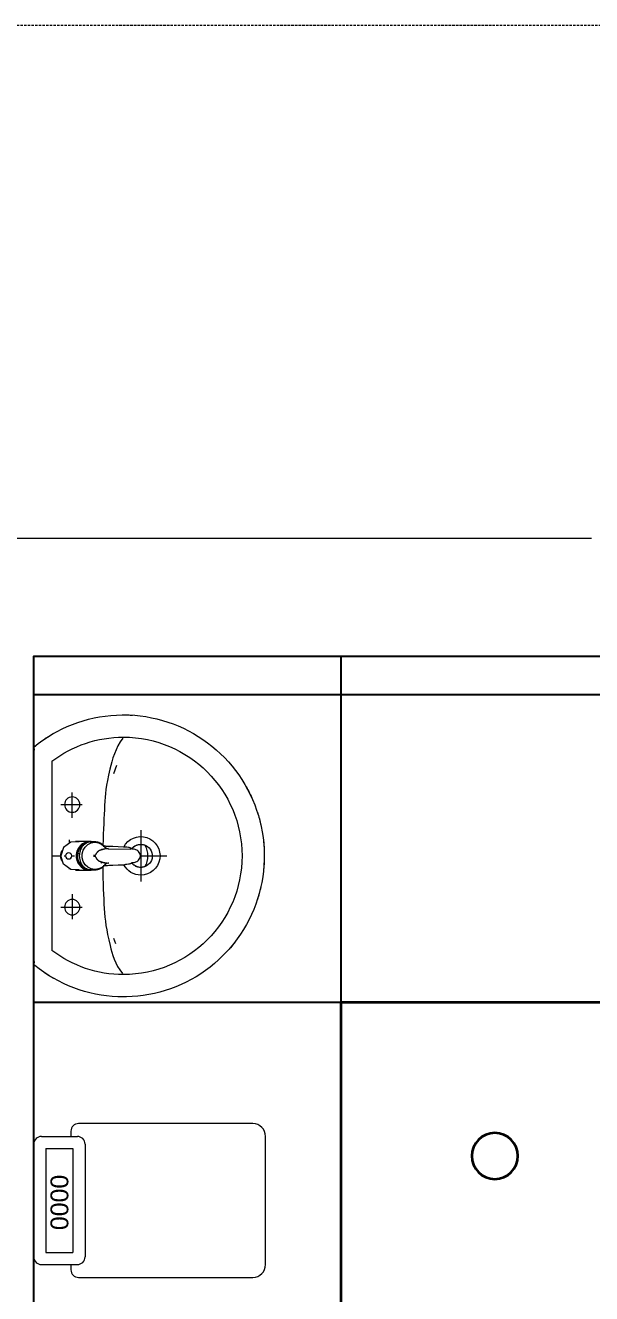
# Model space of a CAD drawing. Extents: x -12260 to 57327, y -29287 to 19916.
# Drawn here: x 39459 to 40565, y 7367 to 9840 of the extents above; entities that cross this region are included whole.
import ezdxf
from ezdxf.enums import TextEntityAlignment as Align

# ---------------------------------------------------------------- set-up
doc = ezdxf.new("R2010")
doc.units = 0
doc.header["$LTSCALE"] = 0.25
doc.linetypes.add('01-First Floor$0$HIDDEN', pattern=[9.525, 6.35, -3.175])
doc.linetypes.add('DASHDOT', pattern=[25.4, 12.7, -6.35, 0, -6.35])
doc.layers.add('01-First Floor$0$FALSE CEILING', color=251, linetype='Continuous')
for name, color, linetype, lineweight in [('01-First Floor$0$LOADING', 253, 'Continuous', 5), ('01-First Floor$0$P-SANR-FIXT', 6, 'Continuous', 18), ('01-First Floor$0$P-SANR-FIXT-1', 6, 'Continuous', 13), ('01-First Floor$0$Proj', 251, 'Continuous', 5), ('01-First Floor$0$Walls', 251, 'Continuous', 5), ('E-LITE-CIRC-NUMB', 6, 'Continuous', 25), ('E-LITE-CLNG', 150, 'Continuous', 35), ('E-LITE-CLNG-CNDT', 6, 'DASHDOT', 35), ('E-LITE-CTRL', 6, 'Continuous', 25), ('E-LITE-IDEN', 6, 'Continuous', 25)]:
    doc.layers.add(name, color=color, linetype=linetype, lineweight=lineweight)
doc.styles.add('01-First Floor$0$Standard', font='arial.ttf')
doc.styles.add('DC_SIMPLEX', font='SIMPLEX.shx', dxfattribs={"width": 0.7})

# ---------------------------------------------------------------- blocks, each defined once
blk = doc.blocks.new('01-First Floor$0$FP_138-161_A_00_GFL_-0_080_Einreichung_Grundrisse_100')
at = {"layer": '01-First Floor$0$P-SANR-FIXT'}
blk.add_line((-0.0044, -0.0019), (-0.0045, -0.0021), dxfattribs=at)
at = {"layer": '01-First Floor$0$P-SANR-FIXT', "flags": 128}
blk.add_lwpolyline([(-0.0057, -0.0037), (-0.0058, -0.0039), (-0.006, -0.004)], dxfattribs=at)
blk = doc.blocks.new('01-First Floor$0$FP_139-161_A_00_GFL_-0_080_Einreichung_Grundrisse_100')
at = {"layer": '01-First Floor$0$P-SANR-FIXT'}
blk.add_line((0.0045, -0.0022), (0.0044, -0.002), dxfattribs=at)
at = {"layer": '01-First Floor$0$P-SANR-FIXT', "flags": 128}
blk.add_lwpolyline([(0.006, -0.004), (0.0059, -0.0039), (0.0057, -0.0038)], dxfattribs=at)
blk = doc.blocks.new('01-First Floor$0$IS_Ceraplus_B8204_BIM_BG _1_ - B8204AA - CERAPLUS single lever basin mixer with pop-up waste-V137-161_A_00_GFL_-0_080_Einreichung_Grundrisse_100')
at = {"layer": '01-First Floor$0$P-SANR-FIXT-1'}
h = blk.add_hatch(dxfattribs=at)
h.set_pattern_fill('FP_26', color=256, style=0, pattern_type=2)
h.set_pattern_definition([(225, (0.009, 0), (0.010607, -0.010607), []), (315, (0.009, 0), (0.010607, 0.010607), [])])
h.paths.add_polyline_path([(0.0056, -0.002), (0.0058, -0.0024), (0.0058, -0.0021)])
h.paths.add_polyline_path([(0.007, -0.0039), (0.0088, -0.0045), (0.0084, -0.0043)])
at = {"layer": '01-First Floor$0$LOADING'}
for p, q in [((-0.028, 0), (-0.028, -0.0281)), ((0.028, -0.0281), (0.028, 0)), ((-0.0274, -0.0337), (-0.0271, -0.0392)), ((-0.0262, -0.0282), (-0.0263, -0.0287)), ((0.0263, -0.0287), (0.0262, -0.0282)), ((0.0262, -0.0293), (0.0263, -0.0287)), ((0.0271, -0.0392), (0.0274, -0.0337)), ((-0.0137, -0.0512), (-0.0129, -0.0517)), ((0.0124, -0.052), (0.0133, -0.0515)), ((0.014, -0.0647), (0.0133, -0.1077)), ((0.0185, -0.0618), (0.019, -0.0539)), ((0.019, -0.0539), (0.0188, -0.0561))]:
    blk.add_line(p, q, dxfattribs=at)
at = {"layer": '01-First Floor$0$LOADING', "flags": 128}
for points in [[(-0.0272, -0.0069), (-0.0266, 0.009), (-0.0165, 0.0236), (0, 0.0291)], [(0.0272, -0.0069), (0.0266, 0.009), (0.0165, 0.0236), (0, 0.0291)], [(-0.0176, -0.0568), (-0.0224, -0.0513), (-0.0254, -0.0448), (-0.0264, -0.0376), (-0.0253, -0.0305), (-0.0222, -0.024), (-0.0172, -0.0186), (-0.0109, -0.0147), (-0.0037, -0.0127), (0.0037, -0.0127), (0.0109, -0.0147), (0.0172, -0.0186), (0.0222, -0.024), (0.0253, -0.0305), (0.0264, -0.0376), (0.0254, -0.0448), (0.0224, -0.0513), (0.0176, -0.0568)], [(-0.0271, -0.0393), (-0.027, -0.0403), (-0.0269, -0.0414), (-0.0267, -0.0424), (-0.0265, -0.0434), (-0.0262, -0.0444), (-0.0259, -0.0454), (-0.0255, -0.0464), (-0.0252, -0.0474), (-0.0247, -0.0484), (-0.0243, -0.0493), (-0.0238, -0.0502), (-0.0232, -0.0511), (-0.0226, -0.052), (-0.022, -0.0529), (-0.0214, -0.0537), (-0.0207, -0.0545), (-0.0199, -0.0553), (-0.0192, -0.0561), (-0.0184, -0.0568), (-0.0176, -0.0575), (-0.0173, -0.0577)], [(0.0173, -0.0577), (0.0181, -0.057), (0.0189, -0.0563), (0.0197, -0.0556), (0.0204, -0.0548), (0.0211, -0.054), (0.0218, -0.0532), (0.0224, -0.0523), (0.023, -0.0514), (0.0236, -0.0505), (0.0241, -0.0496), (0.0246, -0.0487), (0.025, -0.0477), (0.0254, -0.0467), (0.0258, -0.0458), (0.0261, -0.0448), (0.0264, -0.0437), (0.0266, -0.0427), (0.0268, -0.0417), (0.027, -0.0407), (0.0271, -0.0396), (0.0271, -0.0393)], [(-0.019, -0.0539), (-0.0185, -0.0615), (-0.0185, -0.0618)], [(-0.0181, -0.0728), (-0.0177, -0.083), (-0.0172, -0.0938)], [(-0.0162, -0.0579), (-0.0156, -0.058), (-0.0151, -0.0581), (-0.0146, -0.0583), (-0.0142, -0.0586), (-0.0139, -0.0588), (-0.0138, -0.0591)], [(-0.0138, -0.0591), (-0.0139, -0.0612), (-0.014, -0.0633)], [(0.0138, -0.0591), (0.0139, -0.0588), (0.0142, -0.0586), (0.0146, -0.0583), (0.0151, -0.0581), (0.0156, -0.058), (0.0162, -0.0579)], [(0.014, -0.0633), (0.0139, -0.0612), (0.0138, -0.0591)], [(0.0171, -0.0578), (0.0174, -0.0575), (0.0176, -0.0568)], [(0.0172, -0.0938), (0.0177, -0.083), (0.0181, -0.0728)], [(0.0184, -0.0651), (0.0184, -0.0652), (0.0184, -0.0652), (0.0184, -0.0652), (0.0184, -0.0654), (0.0184, -0.0655)], [(-0.0129, -0.1142), (-0.0124, -0.1161), (-0.0118, -0.1179), (-0.0109, -0.1197), (-0.0098, -0.1214), (-0.0084, -0.123), (-0.0067, -0.1244), (-0.0047, -0.1255), (-0.0025, -0.1263), (0, -0.1266)], [(0, -0.1266), (0.0025, -0.1263), (0.0047, -0.1255), (0.0067, -0.1244), (0.0084, -0.123), (0.0098, -0.1214), (0.0109, -0.1197), (0.0118, -0.1179), (0.0124, -0.1161), (0.0129, -0.1142)]]:
    blk.add_lwpolyline(points, dxfattribs=at)
at = {"layer": '01-First Floor$0$LOADING'}
for centre, radius, start, end in [((0, 0.0135), 0.00603, 0, 180), ((0, 0.0135), 0.00603, 180, 0), ((-0.009, 0), 0.005, 300, 315), ((0.009, 0), 0.005, 225, 240)]:
    blk.add_arc(centre, radius, start, end, dxfattribs=at)
for centre, major_axis, start_param, end_param in [((0, -0.0281), (-0.028, 0), 4.712389, 6.47291), ((0, -0.0287), (0.0267, 0), 1.570796, 3.036556), ((0, -0.0287), (0.0263, 0), 2.625648, 2.791756), ((0, -0.0287), (-0.0263, 0), 4.712389, 5.759587), ((0, -0.0281), (0.028, 0), 6.093357, 7.853982), ((0, -0.0287), (0.0267, 0), 0.105099, 1.570796), ((0, -0.0287), (0.0262, 0), 0.523599, 1.570796), ((0, -0.0287), (0.0262, 0), 0.349919, 0.515945), ((0, -0.0321), (0.0275, 0), 3.141823, 3.202701), ((0, -0.0321), (0.0275, 0), 3.239313, 3.439417), ((0, -0.0281), (0.028, 0), 3.371221, 3.483334), ((0, -0.0287), (0.0267, 0), 6.059374, 6.108652), ((0, -0.0321), (0.0275, 0), 5.985527, 6.185455), ((0, -0.0281), (0.028, 0), 5.94107, 6.05344), ((0, -0.0321), (0.0275, 0), 6.222066, 6.282955), ((0, -0.0312), (0.0248, 0), 4.111947, 4.191073), ((0, -0.0281), (0.028, 0), 4.202431, 4.259552), ((0, -0.0287), (0.0263, 0), 4.169225, 4.2325), ((0, -0.0281), (0.028, 0), 5.172057, 5.222265)]:
    blk.add_ellipse(centre, major_axis=major_axis, ratio=0.961262, start_param=start_param, end_param=end_param, dxfattribs=at)
for points, knots in [([(-0.0215, -0.0162), (-0.0216, -0.0163), (-0.0219, -0.0167), (-0.0227, -0.0177), (-0.0238, -0.0192), (-0.0249, -0.0211), (-0.0258, -0.0231), (-0.0266, -0.0253), (-0.0273, -0.0282), (-0.0275, -0.0305), (-0.0275, -0.0321)], [0.7859035, 0.7859035, 0.7859035, 0.7859035, 0.7916667, 0.8055556, 0.8333333, 0.8611111, 0.8888889, 0.9166667, 0.9444444, 1, 1, 1, 1]), ([(0.021, -0.0157), (0.0208, -0.0154), (0.0203, -0.0149), (0.0192, -0.0139), (0.0177, -0.0127), (0.0161, -0.0117), (0.0148, -0.0109), (0.0138, -0.0104), (0.0127, -0.0099), (0.0113, -0.0093), (0.0087, -0.0084), (0.0048, -0.0075), (0, -0.0071), (-0.0048, -0.0075), (-0.0087, -0.0084), (-0.0113, -0.0093), (-0.0127, -0.0099), (-0.0138, -0.0104), (-0.0148, -0.0109), (-0.0161, -0.0117), (-0.0177, -0.0127), (-0.0191, -0.0139), (-0.0202, -0.0149), (-0.0208, -0.0154), (-0.021, -0.0157)], [0.2222222, 0.2222222, 0.2222222, 0.2222222, 0.2361111, 0.25, 0.2777778, 0.3055556, 0.3194444, 0.3333333, 0.3472222, 0.3611111, 0.3888889, 0.4444444, 0.5, 0.5555556, 0.6111111, 0.6388889, 0.6527778, 0.6666667, 0.6805556, 0.6944444, 0.7222222, 0.75, 0.7638889, 0.7777778, 0.7777778, 0.7777778, 0.7777778]), ([(0.0275, -0.0321), (0.0275, -0.0305), (0.0273, -0.0282), (0.0266, -0.0253), (0.0258, -0.0231), (0.0249, -0.0211), (0.0238, -0.0192), (0.0227, -0.0177), (0.0219, -0.0167), (0.0216, -0.0163), (0.0215, -0.0162)], [0, 0, 0, 0, 0.0555556, 0.0833333, 0.1111111, 0.1388889, 0.1666667, 0.1944444, 0.2083333, 0.2142181, 0.2142181, 0.2142181, 0.2142181]), ([(0, -0.0378), (-0.0005, -0.038), (-0.0012, -0.0384), (-0.0021, -0.0389), (-0.0028, -0.0393), (-0.0035, -0.0397), (-0.0042, -0.04), (-0.0049, -0.0405), (-0.0055, -0.0409), (-0.0061, -0.0414), (-0.0067, -0.0419), (-0.0072, -0.0424), (-0.0078, -0.0429), (-0.0083, -0.0435), (-0.0088, -0.0441), (-0.0092, -0.0446), (-0.0096, -0.0452), (-0.01, -0.0459), (-0.0103, -0.0466), (-0.0105, -0.0472), (-0.0107, -0.0477), (-0.0108, -0.0481), (-0.0109, -0.0484), (-0.0111, -0.0489), (-0.0114, -0.0497), (-0.0118, -0.0509), (-0.0122, -0.0521), (-0.0124, -0.053), (-0.0126, -0.0537), (-0.0128, -0.0544), (-0.0129, -0.0552), (-0.0131, -0.0559), (-0.0132, -0.0566), (-0.0134, -0.0572), (-0.0136, -0.0581), (-0.0137, -0.0587), (-0.0138, -0.0591)], [0, 0, 0, 0, 0.055556, 0.083333, 0.111111, 0.138889, 0.166667, 0.194444, 0.222222, 0.25, 0.277778, 0.305556, 0.333333, 0.361111, 0.388889, 0.416667, 0.444444, 0.472222, 0.5, 0.527778, 0.541667, 0.555556, 0.569444, 0.583333, 0.611111, 0.666667, 0.722222, 0.75, 0.777778, 0.805556, 0.833333, 0.861111, 0.888889, 0.916667, 0.944444, 1, 1, 1, 1]), ([(0, -0.0357), (-0.0006, -0.0357), (-0.0013, -0.0357), (-0.002, -0.0357), (-0.0022, -0.0357)], [0, 0, 0, 0, 0.1, 0.1298359, 0.1298359, 0.1298359, 0.1298359]), ([(0.0022, -0.0357), (0.002, -0.0357), (0.0013, -0.0357), (0.0006, -0.0357), (0, -0.0357)], [0.8701578, 0.8701578, 0.8701578, 0.8701578, 0.9, 1, 1, 1, 1]), ([(0.0138, -0.0591), (0.0137, -0.0587), (0.0136, -0.0581), (0.0134, -0.0572), (0.0132, -0.0566), (0.0131, -0.0559), (0.0129, -0.0552), (0.0128, -0.0544), (0.0126, -0.0537), (0.0124, -0.053), (0.0122, -0.0521), (0.0118, -0.0509), (0.0114, -0.0497), (0.0111, -0.0489), (0.0109, -0.0484), (0.0108, -0.0481), (0.0107, -0.0477), (0.0105, -0.0472), (0.0103, -0.0466), (0.01, -0.0459), (0.0096, -0.0452), (0.0092, -0.0446), (0.0088, -0.0441), (0.0083, -0.0435), (0.0078, -0.0429), (0.0072, -0.0424), (0.0067, -0.0419), (0.0061, -0.0414), (0.0055, -0.0409), (0.0049, -0.0405), (0.0042, -0.04), (0.0035, -0.0397), (0.0028, -0.0393), (0.0021, -0.0389), (0.0012, -0.0384), (0.0005, -0.038), (0, -0.0378)], [0, 0, 0, 0, 0.055556, 0.083333, 0.111111, 0.138889, 0.166667, 0.194444, 0.222222, 0.25, 0.277778, 0.333333, 0.388889, 0.416667, 0.430556, 0.444444, 0.458333, 0.472222, 0.5, 0.527778, 0.555556, 0.583333, 0.611111, 0.638889, 0.666667, 0.694444, 0.722222, 0.75, 0.777778, 0.805556, 0.833333, 0.861111, 0.888889, 0.916667, 0.944444, 1, 1, 1, 1]), ([(-0.0188, -0.0538), (-0.0188, -0.0547), (-0.0186, -0.0582), (-0.0185, -0.0619), (-0.0184, -0.0646)], [0.6724021, 0.6724021, 0.6724021, 0.6724021, 0.75, 1, 1, 1, 1]), ([(-0.0162, -0.0579), (-0.0162, -0.0578), (-0.0163, -0.0578), (-0.0165, -0.0577), (-0.0166, -0.0575), (-0.0167, -0.0574), (-0.0169, -0.0573), (-0.017, -0.0572), (-0.0172, -0.0571), (-0.0173, -0.057), (-0.0175, -0.0569), (-0.0176, -0.0568)], [0, 0, 0, 0, 0.1, 0.2, 0.3, 0.4, 0.5, 0.6, 0.7, 0.8, 1, 1, 1, 1]), ([(-0.0148, -0.0587), (-0.015, -0.0586), (-0.0159, -0.0583), (-0.0167, -0.058), (-0.0172, -0.0578)], [0.8, 0.8, 0.8, 0.8, 0.85, 1, 1, 1, 1]), ([(0.0141, -0.0613), (0.0141, -0.0611), (0.0143, -0.0608), (0.0145, -0.0604), (0.0148, -0.06), (0.0151, -0.0596), (0.0153, -0.0594), (0.0155, -0.0592), (0.0156, -0.059), (0.0158, -0.0588), (0.016, -0.0587), (0.0163, -0.0585), (0.0165, -0.0583), (0.0166, -0.0582)], [0.3333333, 0.3333333, 0.3333333, 0.3333333, 0.4166667, 0.5, 0.5833333, 0.6666667, 0.7083333, 0.75, 0.7916667, 0.8333333, 0.875, 0.9166667, 1, 1, 1, 1]), ([(0.0176, -0.0568), (0.0175, -0.0569), (0.0173, -0.057), (0.0172, -0.0571), (0.017, -0.0572), (0.0169, -0.0573), (0.0167, -0.0574), (0.0166, -0.0575), (0.0165, -0.0577), (0.0163, -0.0578), (0.0162, -0.0578), (0.0162, -0.0579)], [0, 0, 0, 0, 0.2, 0.3, 0.4, 0.5, 0.6, 0.7, 0.8, 0.9, 1, 1, 1, 1]), ([(0.0184, -0.0646), (0.0185, -0.0619), (0.0186, -0.0582), (0.0188, -0.0547), (0.0188, -0.0538)], [0, 0, 0, 0, 0.25, 0.3275586, 0.3275586, 0.3275586, 0.3275586]), ([(-0.0131, -0.1116), (-0.0132, -0.1115), (-0.0135, -0.1109), (-0.0141, -0.1099), (-0.0147, -0.1086), (-0.0153, -0.1072), (-0.0159, -0.1053), (-0.0167, -0.1021), (-0.0171, -0.0992), (-0.0171, -0.0973)], [0.4856715, 0.4856715, 0.4856715, 0.4856715, 0.5, 0.55, 0.6, 0.65, 0.7, 0.8, 1, 1, 1, 1]), ([(0.0131, -0.1116), (0.0133, -0.1113), (0.0137, -0.1106), (0.0142, -0.1096), (0.0147, -0.1084), (0.0153, -0.1072), (0.0159, -0.1053), (0.0167, -0.1021), (0.0171, -0.0992), (0.0171, -0.0973)], [-0.5143371, -0.5143371, -0.5143371, -0.5143371, -0.475, -0.4375, -0.4, -0.35, -0.3, -0.2, 0, 0, 0, 0]), ([(-0.0132, -0.1091), (-0.0132, -0.1096), (-0.0132, -0.1103), (-0.0132, -0.1111), (-0.0132, -0.1115), (-0.0132, -0.1118), (-0.0131, -0.1122), (-0.0131, -0.1125), (-0.0131, -0.1128), (-0.0131, -0.1131), (-0.013, -0.1134), (-0.013, -0.1138), (-0.0129, -0.1141), (-0.0129, -0.1142)], [0.2, 0.2, 0.2, 0.2, 0.4, 0.5, 0.55, 0.6, 0.65, 0.7, 0.75, 0.8, 0.85, 0.9, 1, 1, 1, 1]), ([(0.0129, -0.1142), (0.0129, -0.1141), (0.013, -0.1138), (0.013, -0.1134), (0.0131, -0.1131), (0.0131, -0.1128), (0.0131, -0.1125), (0.0131, -0.1122), (0.0132, -0.1118), (0.0132, -0.1115), (0.0132, -0.1111), (0.0132, -0.1103), (0.0132, -0.1096), (0.0132, -0.1091)], [0, 0, 0, 0, 0.1, 0.15, 0.2, 0.25, 0.3, 0.35, 0.4, 0.45, 0.5, 0.6, 0.8, 0.8, 0.8, 0.8])]:
    blk.add_open_spline(points, degree=3, knots=knots, dxfattribs=at)
for points in [[(-0.0184, -0.0646), (-0.0183, -0.0659), (-0.0182, -0.0684), (-0.0181, -0.0709), (-0.0181, -0.0721)], [(-0.0172, -0.0578), (-0.0171, -0.0578), (-0.0169, -0.058), (-0.0167, -0.0581), (-0.0166, -0.0582)], [(-0.0162, -0.0579), (-0.0162, -0.0579), (-0.0164, -0.0581), (-0.0165, -0.0582), (-0.0166, -0.0583), (-0.0166, -0.0582), (-0.0166, -0.0582)], [(-0.0166, -0.0582), (-0.0163, -0.0585), (-0.0156, -0.059), (-0.0148, -0.0599), (-0.0142, -0.0609), (-0.0139, -0.0617), (-0.0138, -0.0621)], [(-0.014, -0.0633), (-0.014, -0.0633), (-0.014, -0.0633), (-0.014, -0.0633)], [(-0.014, -0.0646), (-0.014, -0.0644), (-0.014, -0.064), (-0.014, -0.0635), (-0.014, -0.0633)], [(0.014, -0.0633), (0.014, -0.0633), (0.014, -0.0633), (0.014, -0.0633)], [(0.014, -0.0633), (0.014, -0.0635), (0.014, -0.064), (0.014, -0.0644), (0.014, -0.0647)], [(0.0172, -0.0578), (0.0168, -0.0579), (0.0158, -0.0583), (0.0147, -0.0587), (0.0141, -0.059)], [(0.0166, -0.0582), (0.0166, -0.0582), (0.0166, -0.0583), (0.0165, -0.0582), (0.0164, -0.0581), (0.0162, -0.0579), (0.0162, -0.0579)], [(0.0166, -0.0582), (0.0167, -0.0582), (0.0168, -0.0581), (0.0169, -0.058), (0.0169, -0.058)], [(0.0169, -0.058), (0.017, -0.0579), (0.0171, -0.0579), (0.0171, -0.0578)], [(0.0181, -0.0721), (0.0181, -0.0709), (0.0182, -0.0684), (0.0183, -0.0659), (0.0184, -0.0646)], [(-0.0172, -0.0938), (-0.0172, -0.0944), (-0.0172, -0.0956), (-0.0171, -0.0967), (-0.0171, -0.0973)], [(0.0171, -0.0973), (0.0171, -0.0967), (0.0172, -0.0956), (0.0172, -0.0944), (0.0172, -0.0938)]]:
    blk.add_open_spline(points, degree=3, dxfattribs=at)
for name in ['01-First Floor$0$FP_138-161_A_00_GFL_-0_080_Einreichung_Grundrisse_100', '01-First Floor$0$FP_139-161_A_00_GFL_-0_080_Einreichung_Grundrisse_100']:
    blk.add_blockref(name, (0, 0), dxfattribs=at)
blk = doc.blocks.new('01-First Floor$0$_100_WB_KER_REN_55x45x18 - _100_WB_KER_REN_55x45x18-V63-161_A_00_GFL_-0_080_Einreichung_Grundrisse_100')
at = {"layer": '01-First Floor$0$LOADING'}
for p, q in [((-0.2075, 0.225), (-0.2075, 0.2227)), ((0.2074, 0.225), (-0.2074, 0.225)), ((0.2075, 0.2227), (0.2075, 0.225)), ((-0.1855, 0.1899), (0.1855, 0.1899)), ((0, 0.1899), (0, 0.1724)), ((-0.0744, 0.15), (-0.1234, 0.15)), ((-0.1, 0.172), (-0.1, 0.1303)), ((-0.0259, 0.155), (-0.0315, 0.155)), ((0, 0.1656), (0, 0.1628)), ((0, 0.1509), (0, 0.1454)), ((0.026, 0.155), (0.0248, 0.155)), ((0.0744, 0.15), (0.1234, 0.15)), ((0.1, 0.172), (0.1, 0.1303)), ((0, 0.1422), (0, 0.1399)), ((-0.1763, 0.0637), (-0.1598, 0.0692)), ((0.1605, 0.0691), (0.1707, 0.0656)), ((-0.05, 0.0161), (0.05, 0.0161)), ((0, 0.0168), (0, -0.0348))]:
    blk.add_line(p, q, dxfattribs=at)
at = {"layer": '01-First Floor$0$LOADING', "flags": 128}
for points in [[(-0.2121, 0.225), (-0.219, 0.2164), (-0.2254, 0.2075), (-0.2316, 0.1983), (-0.2373, 0.189), (-0.2427, 0.1794), (-0.2476, 0.1696), (-0.2522, 0.1596), (-0.2564, 0.1494), (-0.2602, 0.1391), (-0.2635, 0.1286), (-0.2665, 0.118), (-0.269, 0.1073), (-0.271, 0.0965), (-0.2727, 0.0856), (-0.2739, 0.0747), (-0.2747, 0.0637), (-0.275, 0.0527), (-0.275, 0.05)], [(0.275, 0.05), (0.2748, 0.061), (0.2741, 0.072), (0.273, 0.0829), (0.2715, 0.0938), (0.2695, 0.1046), (0.2671, 0.1154), (0.2643, 0.126), (0.261, 0.1365), (0.2574, 0.1469), (0.2533, 0.1571), (0.2488, 0.1671), (0.2439, 0.177), (0.2387, 0.1866), (0.233, 0.1961), (0.227, 0.2053), (0.2206, 0.2142), (0.2138, 0.2229), (0.2121, 0.225)], [(-0.275, 0.05), (-0.2748, 0.039), (-0.2741, 0.028), (-0.273, 0.0171), (-0.2715, 0.0062), (-0.2695, -0.0046), (-0.2671, -0.0154), (-0.2643, -0.026), (-0.261, -0.0365), (-0.2574, -0.0469), (-0.2533, -0.0571), (-0.2488, -0.0671), (-0.2439, -0.077), (-0.2387, -0.0866), (-0.233, -0.0961), (-0.227, -0.1053), (-0.2206, -0.1142), (-0.2138, -0.1229), (-0.2067, -0.1313), (-0.1993, -0.1395), (-0.1916, -0.1473), (-0.1836, -0.1548), (-0.1752, -0.162), (-0.1666, -0.1688), (-0.1577, -0.1753), (-0.1486, -0.1814), (-0.1392, -0.1872), (-0.1296, -0.1925), (-0.1198, -0.1975), (-0.1098, -0.2021), (-0.0996, -0.2063), (-0.0893, -0.2101), (-0.0788, -0.2135), (-0.0682, -0.2164), (-0.0575, -0.2189), (-0.0467, -0.221), (-0.0359, -0.2227), (-0.0249, -0.2239), (-0.014, -0.2246), (-0.003, -0.225), (0.008, -0.2249), (0.019, -0.2243), (0.03, -0.2234), (0.0409, -0.2219), (0.0517, -0.2201), (0.0625, -0.2178), (0.0731, -0.2151), (0.0837, -0.212), (0.0941, -0.2084), (0.1043, -0.2044), (0.1144, -0.2001), (0.1243, -0.1953), (0.1341, -0.1901), (0.1436, -0.1846), (0.1528, -0.1786), (0.1618, -0.1723), (0.1706, -0.1657), (0.1791, -0.1587), (0.1873, -0.1514), (0.1952, -0.1437), (0.2028, -0.1358), (0.21, -0.1275), (0.217, -0.119), (0.2236, -0.1101), (0.2298, -0.1011), (0.2356, -0.0918), (0.2411, -0.0822), (0.2462, -0.0725), (0.2509, -0.0625), (0.2552, -0.0524), (0.2591, -0.0421), (0.2626, -0.0317), (0.2656, -0.0211), (0.2683, -0.0104), (0.2705, 0.0003), (0.2722, 0.0112), (0.2736, 0.0221), (0.2745, 0.0331), (0.2749, 0.0441), (0.275, 0.05)]]:
    blk.add_lwpolyline(points, dxfattribs=at)
at = {"layer": '01-First Floor$0$LOADING'}
for centre in [(-0.1, 0.15), (0.1, 0.15)]:
    blk.add_circle(centre, 0.015, dxfattribs=at)
for centre, radius, start, end in [((0, 0.05), 0.275, 140.4788, 141.2381), ((0, 0.05), 0.275, 38.7619, 39.5212), ((0, 0.05), 0.275, 145.9324, 150.3591), ((0, 0.05), 0.275, 29.6409, 34.0676), ((0, 0.05), 0.2315, 142.8209, 180), ((0, 0.05), 0.2315, 0, 37.1791), ((0, 0.155), 0.0175, 54.0899, 125.9101), ((0, 0.155), 0.0175, 68.869, 83.8798), ((0, 0.155), 0.0175, 251.9463, 258.2346), ((0, 0.05), 0.275, 180, 183.6225), ((0, 0.05), 0.2315, 180, 0), ((0, 0.0161), 0.0375, 117.1305, 0), ((0, 0.0161), 0.0225, 129.5025, 0), ((0, 0.0161), 0.0225, 156.725, 162.0134), ((0, 0.0161), 0.0225, 138.0808, 143.3939), ((0, 0.0161), 0.0225, 0, 51.4286), ((0, 0.0161), 0.0225, 36.616, 41.9265), ((0, 0.0161), 0.0375, 0, 61.4146), ((0, 0.0161), 0.0225, 17.9887, 23.276), ((0, 0.0161), 0.0225, 180, 193.3417), ((0, 0.0161), 0.0225, 197.0466, 201.508), ((0, 0.05), 0.047, 243.4433, 296.5567), ((0, 0.0161), 0.0225, 338.492, 342.9534), ((0, 0.0161), 0.0225, 346.6583, 0), ((0, 0.05), 0.275, 307.6689, 312), ((0, 0.05), 0.275, 240, 245.6589), ((0, 0.05), 0.275, 252, 257.5535), ((0, 0.05), 0.275, 282.9241, 288), ((0, 0.05), 0.275, 264, 276)]:
    blk.add_arc(centre, radius, start, end, dxfattribs=at)
for points, knots in [([(-0.2074, 0.225), (-0.2078, 0.225), (-0.2086, 0.225), (-0.2095, 0.225), (-0.2102, 0.225), (-0.2106, 0.225), (-0.2109, 0.225), (-0.2111, 0.225), (-0.2114, 0.225), (-0.2116, 0.225), (-0.2118, 0.225), (-0.2119, 0.225), (-0.2119, 0.225)], [-1, -1, -1, -1, -0.8333333, -0.6666667, -0.5833333, -0.5, -0.4583333, -0.4166667, -0.3333333, -0.2916667, -0.25, -0.1666667, -0.1666667, -0.1666667, -0.1666667]), ([(0.2119, 0.225), (0.2119, 0.225), (0.2118, 0.225), (0.2116, 0.225), (0.2114, 0.225), (0.2111, 0.225), (0.2109, 0.225), (0.2106, 0.225), (0.2102, 0.225), (0.2095, 0.225), (0.2086, 0.225), (0.2078, 0.225), (0.2074, 0.225)], [-0.8333333, -0.8333333, -0.8333333, -0.8333333, -0.75, -0.7083333, -0.6666667, -0.5833333, -0.5416667, -0.5, -0.4166667, -0.3333333, -0.1666667, 0, 0, 0, 0]), ([(-0.0037, 0.1721), (-0.0046, 0.1719), (-0.0064, 0.1714), (-0.0081, 0.1705), (-0.009, 0.17)], [0.5653198, 0.5653198, 0.5653198, 0.5653198, 0.6111111, 0.6666667, 0.6666667, 0.6666667, 0.6666667]), ([(0.009, 0.17), (0.0086, 0.1703), (0.0077, 0.1708), (0.0059, 0.1715), (0.0046, 0.1719), (0.0037, 0.1721)], [0.3333333, 0.3333333, 0.3333333, 0.3333333, 0.3611111, 0.3888889, 0.4346482, 0.4346482, 0.4346482, 0.4346482]), ([(-0.2294, 0.0509), (-0.2103, 0.066), (-0.1431, 0.0839), (-0.1084, 0.0863), (-0.0496, 0.0893), (-0.0206, 0.0899)], [0.0392191, 0.0392191, 0.0392191, 0.0392191, 0.1715289, 0.4228457, 0.6475389, 0.6475389, 0.6475389, 0.6475389]), ([(0.0209, 0.0903), (0.0512, 0.0901), (0.1113, 0.0879), (0.1514, 0.0828), (0.2115, 0.0665), (0.2292, 0.052)], [0.7533082, 0.7533082, 0.7533082, 0.7533082, 0.9865548, 1.235629, 1.3638988, 1.3638988, 1.3638988, 1.3638988]), ([(-0.0141, 0.0337), (-0.0162, 0.0319), (-0.0207, 0.0267), (-0.0225, 0.02), (-0.0225, 0.0161)], [0.7144203, 0.7144203, 0.7144203, 0.7144203, 0.8333333, 1, 1, 1, 1]), ([(0.0225, 0.0161), (0.0225, 0.0187), (0.0216, 0.0239), (0.0182, 0.0298), (0.0152, 0.0327), (0.0141, 0.0337)], [0, 0, 0, 0, 0.1111111, 0.2222222, 0.285568, 0.285568, 0.285568, 0.285568])]:
    blk.add_open_spline(points, degree=3, knots=knots, dxfattribs=at)
for points in [[(-0.2075, 0.2227), (-0.2075, 0.2231), (-0.2075, 0.2235), (-0.2075, 0.2239)], [(0.2075, 0.2239), (0.2075, 0.2235), (0.2075, 0.2231), (0.2075, 0.2227)], [(-0.1852, 0.1899), (-0.1853, 0.1899), (-0.1854, 0.1899), (-0.1855, 0.1899)], [(0.1855, 0.1899), (0.1854, 0.1899), (0.1853, 0.1899), (0.1852, 0.1899)], [(-0.0009, 0.1725), (-0.0013, 0.1725), (-0.0018, 0.1724), (-0.0022, 0.1724)], [(0.0022, 0.1724), (0.0018, 0.1724), (0.0013, 0.1725), (0.0009, 0.1725)], [(-0.0225, 0.0161), (-0.0225, 0.0147), (-0.0222, 0.012), (-0.0215, 0.0093), (-0.021, 0.008)], [(0.021, 0.008), (0.0215, 0.0093), (0.0222, 0.012), (0.0225, 0.0147), (0.0225, 0.0161)]]:
    blk.add_open_spline(points, degree=3, dxfattribs=at)
at = {"layer": '01-First Floor$0$LOADING', "xscale": -1, "rotation": 5.088887490341627e-12}
blk.add_blockref('01-First Floor$0$IS_Ceraplus_B8204_BIM_BG _1_ - B8204AA - CERAPLUS single lever basin mixer with pop-up waste-V137-161_A_00_GFL_-0_080_Einreichung_Grundrisse_100', (0, 0.1434), dxfattribs=at)
blk = doc.blocks.new('01-First Floor$0$HF13461A-P')
at = {"layer": '01-First Floor$0$LOADING'}
for p, q in [((0.2579, 0.4503), (0.0379, 0.4503)), ((0.0229, 0.4353), (0.0229, 0.3653)), ((0.2493, 0.4266), (0.0466, 0.4266)), ((0.0466, 0.4266), (0.0466, 0.3739)), ((0.2493, 0.4266), (0.2493, 0.3739)), ((0.2729, 0.4353), (0.2729, 0.3653)), ((0.0229, 0.3778), (0.0129, 0.3778)), ((0.2493, 0.3739), (0.0466, 0.3739)), ((0.2829, 0.3778), (0.2729, 0.3778)), ((-0.0021, 0.3628), (-0.0021, 0.0228)), ((0.2579, 0.3503), (0.0379, 0.3503)), ((0.2979, 0.0228), (0.2979, 0.3628)), ((0.0229, -0.0022), (0.2729, -0.0022))]:
    blk.add_line(p, q, dxfattribs=at)
for centre, radius, start, end in [((0.0379, 0.4353), 0.015, 90, 180), ((0.2579, 0.4353), 0.015, 0, 90), ((0.0129, 0.3628), 0.015, 90, 180), ((0.2829, 0.3628), 0.015, 0, 90), ((0.0379, 0.3653), 0.015, 180, 270), ((0.2579, 0.3653), 0.015, 270, 0), ((0.0229, 0.0228), 0.025, 180, 270), ((0.2729, 0.0228), 0.025, 270, 0)]:
    blk.add_arc(centre, radius, start, end, dxfattribs=at)
at = {"layer": '01-First Floor$0$LOADING', "style": '01-First Floor$0$Standard'}
blk.add_text('0000', height=0.03477, dxfattribs=at).set_placement((0.0901, 0.3829))
blk = doc.blocks.new('01-First Floor')
at = {"layer": '01-First Floor$0$FALSE CEILING', "linetype": 'Continuous'}
for p, q in [((40076, 5535), (40076, 8610)), ((39476, 8535), (43476, 8535)), ((39476, 7935), (43476, 7935))]:
    blk.add_line(p, q, dxfattribs=at)
at = {"layer": '01-First Floor$0$FALSE CEILING'}
blk.add_lwpolyline([(43476, 5535), (39476, 5535), (39476, 8610), (43476, 8610)], close=True, dxfattribs=at)
at = {"layer": '01-First Floor$0$Proj', "linetype": '01-First Floor$0$HIDDEN', "ltscale": 3}
blk.add_lwpolyline([(48606, 9840), (-2814, 9840), (-2814, -14060), (48606, -14060)], dxfattribs=at)
blk.add_lwpolyline([(48606, 9840), (-2814, 9840), (-2814, -14060), (48606, -14060)], dxfattribs=at)
at = {"layer": '01-First Floor$0$Walls'}
for p, q in [((38982.5, 8840), (40565.1, 8840, 0)), ((39476, 8610), (40565.1, 8610, 0)), ((39476, 8610), (39476, 5535))]:
    blk.add_line(p, q, dxfattribs=at)
at = {"layer": '01-First Floor$0$LOADING', "xscale": -1000, "yscale": 1000, "zscale": 1000, "rotation": 90}
blk.add_blockref('01-First Floor$0$_100_WB_KER_REN_55x45x18 - _100_WB_KER_REN_55x45x18-V63-161_A_00_GFL_-0_080_Einreichung_Grundrisse_100', (39701, 8220.4, -0.1), dxfattribs=at)
at = {"layer": '01-First Floor$0$LOADING', "lineweight": 0, "xscale": 1000, "yscale": 1000, "zscale": 1000, "rotation": 90.00000000000001}
blk.add_blockref('01-First Floor$0$HF13461A-P', (39926.3, 7400.4, -0.1), dxfattribs=at)
blk = doc.blocks.new('*U25')
blk.add_lwpolyline([(-300, 300), (-300, -300), (300, -300), (300, 300)], close=True)
blk.add_circle((0, 0), 45)
at = {"layer": 'E-LITE-CIRC-NUMB', "style": 'DC_SIMPLEX', "width": 0.7, "flags": 8}
blk.add_attdef('CIRCUIT', text='', height=200, rotation=0, dxfattribs=at).set_placement((-473.9, 300), align=Align.RIGHT)
at = {"layer": 'E-LITE-CTRL', "style": 'DC_SIMPLEX', "width": 0.7, "flags": 8}
blk.add_attdef('CONTROL', (1118.9, -935), '', height=200, rotation=360, dxfattribs=at)
at = {"layer": 'E-LITE-IDEN', "style": 'DC_SIMPLEX', "width": 0.7, "flags": 8}
blk.add_attdef('TYPE', (460.4, 457.6), '', height=200, rotation=360, dxfattribs=at)

msp = doc.modelspace()

# ---------------------------------------------------------------- block references
at = {"layer": 'E-LITE-CLNG'}
ref = msp.add_blockref('*U25', (40376, 7635.1), dxfattribs=dict(at, xscale=-1))
ref.add_attrib('TYPE', 'LD1', (40769.5, 7939.5), dxfattribs={"layer": 'E-LITE-IDEN', "height": 200, "rotation": 0, "style": 'DC_SIMPLEX', "width": 0.7, "flags": 8})
at = {"layer": 'E-LITE-CLNG-CNDT'}
msp.add_blockref('01-First Floor', (0, 0), dxfattribs=at)

doc.saveas('drawing.dxf')
